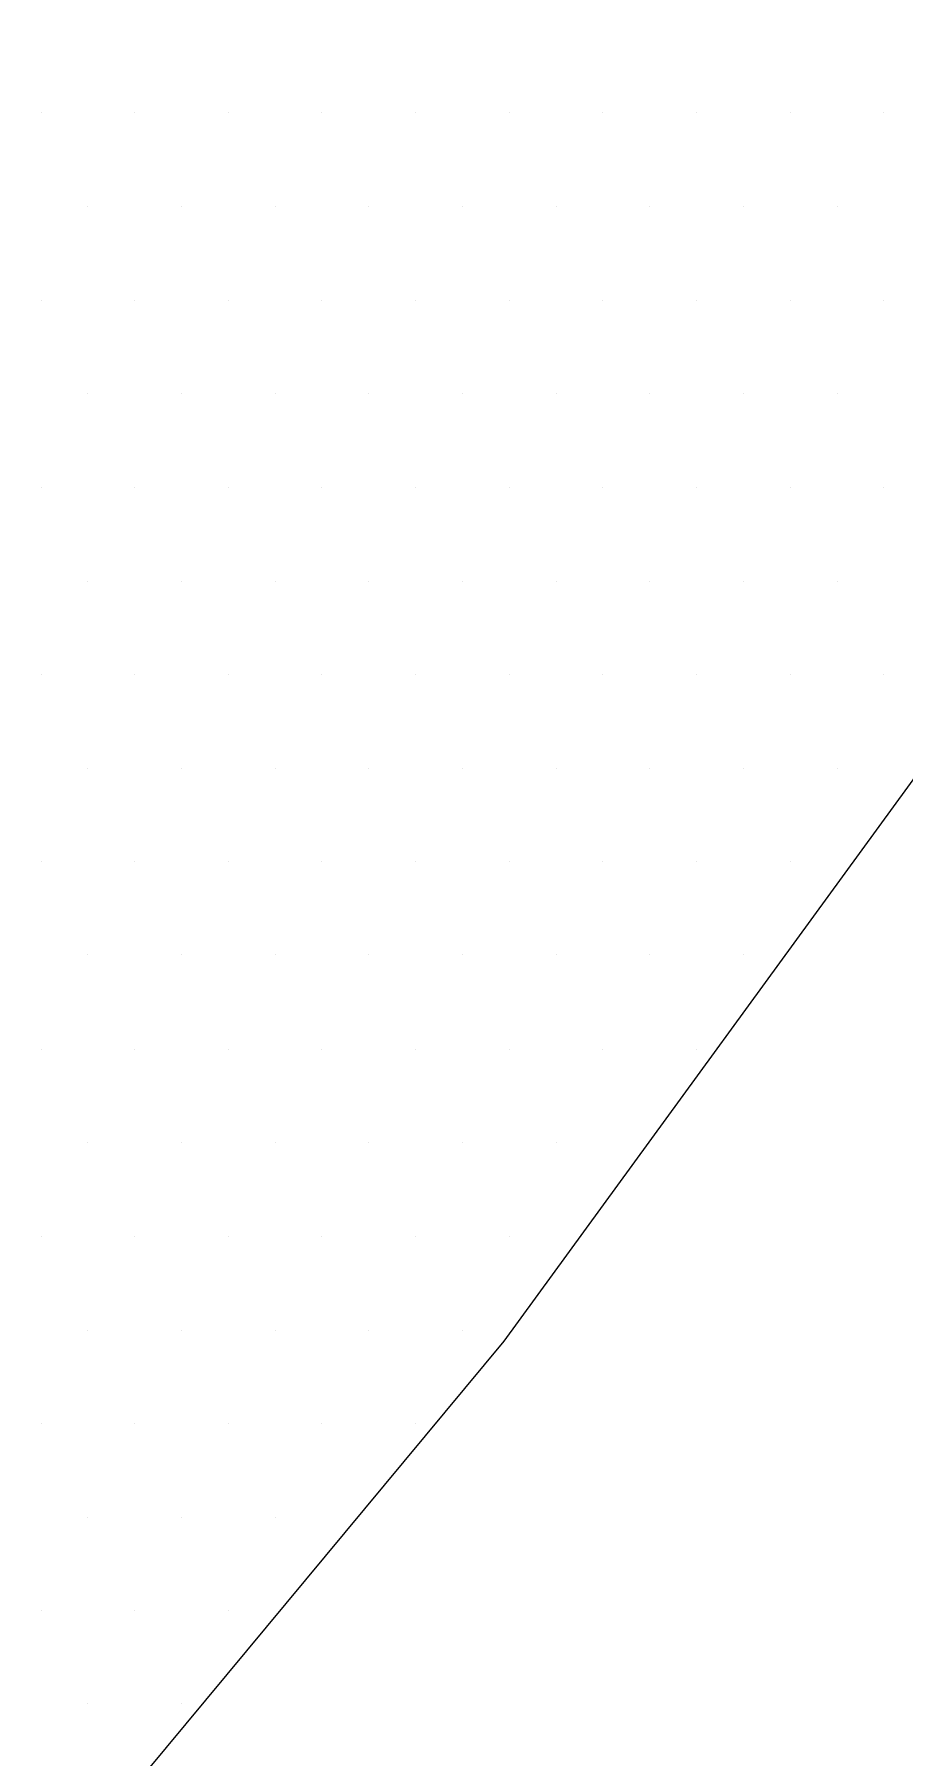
# Paper-space layout 'TOP_A1_00200_01-01-2017_MODELE' of a CAD drawing. Header units: metres. Extents: x 1274 to 2143, y 12 to 312.
# Drawn here: x 1526.933 to 1527.444, y 152.044 to 153.057 of the extents above; entities that cross this region are included whole.
import ezdxf

# ---------------------------------------------------------------- set-up
doc = ezdxf.new("R2010")
doc.units = ezdxf.units.M
doc.header["$LTSCALE"] = 2
doc.set_wipeout_variables(frame=1)
doc.linetypes.add('CACHEX2', pattern=[0.75, 0.5, -0.25])
for name, color, linetype in [('CARTOUCHE', 7, 'Continuous'), ('LOGO', 4, 'Continuous'), ('rosace', 7, 'Continuous')]:
    doc.layers.add(name, color=color, linetype=linetype)

# ---------------------------------------------------------------- blocks, each defined once
blk = doc.blocks.new('A$C715108E3')
at = {"layer": 'LOGO', "color": 131}
for p, q in [((-20.9824, -15.1655), (-20.9824, -15.1655)), ((-20.8904, -15.1655), (-20.8904, -15.1655)), ((-20.7993, -15.1655), (-20.7993, -15.1655)), ((-20.7073, -15.1655), (-20.7073, -15.1655)), ((-20.6153, -15.1655), (-20.6153, -15.1655)), ((-20.524, -15.1655), (-20.524, -15.1655)), ((-20.4322, -15.1655), (-20.4322, -15.1655)), ((-20.3403, -15.1655), (-20.3403, -15.1655)), ((-20.2487, -15.1655), (-20.2487, -15.1655)), ((-20.157, -15.1655), (-20.157, -15.1655)), ((-20.9367, -15.2579), (-20.9367, -15.2579)), ((-20.8448, -15.2579), (-20.8448, -15.2579)), ((-20.7528, -15.2579), (-20.7528, -15.2579)), ((-20.6616, -15.2579), (-20.6616, -15.2579)), ((-20.5695, -15.2579), (-20.5695, -15.2579)), ((-20.4779, -15.2579), (-20.4779, -15.2579)), ((-20.3864, -15.2579), (-20.3864, -15.2579)), ((-20.2946, -15.2579), (-20.2946, -15.2579)), ((-20.2026, -15.2579), (-20.2026, -15.2579)), ((-20.9824, -15.3493), (-20.9824, -15.3493)), ((-20.8904, -15.3493), (-20.8904, -15.3493)), ((-20.7993, -15.3493), (-20.7993, -15.3493)), ((-20.7073, -15.3493), (-20.7073, -15.3493)), ((-20.6153, -15.3493), (-20.6153, -15.3493)), ((-20.524, -15.3493), (-20.524, -15.3493)), ((-20.4322, -15.3493), (-20.4322, -15.3493)), ((-20.3403, -15.3493), (-20.3403, -15.3493)), ((-20.2487, -15.3493), (-20.2487, -15.3493)), ((-20.157, -15.3493), (-20.157, -15.3493)), ((-20.9367, -15.4406), (-20.9367, -15.4406)), ((-20.8448, -15.4406), (-20.8448, -15.4406)), ((-20.7528, -15.4406), (-20.7528, -15.4406)), ((-20.6616, -15.4406), (-20.6616, -15.4406)), ((-20.5695, -15.4406), (-20.5695, -15.4406)), ((-20.4779, -15.4406), (-20.4779, -15.4406)), ((-20.3864, -15.4406), (-20.3864, -15.4406)), ((-20.2946, -15.4406), (-20.2946, -15.4406)), ((-20.2026, -15.4406), (-20.2026, -15.4406)), ((-20.9824, -15.5332), (-20.9824, -15.5332)), ((-20.8904, -15.5332), (-20.8904, -15.5332)), ((-20.7993, -15.5332), (-20.7993, -15.5332)), ((-20.7073, -15.5332), (-20.7073, -15.5332)), ((-20.6153, -15.5332), (-20.6153, -15.5332)), ((-20.524, -15.5332), (-20.524, -15.5332)), ((-20.4322, -15.5332), (-20.4322, -15.5332)), ((-20.3403, -15.5332), (-20.3403, -15.5332)), ((-20.2487, -15.5332), (-20.2487, -15.5332)), ((-20.157, -15.5332), (-20.157, -15.5332)), ((-20.9367, -15.6246), (-20.9367, -15.6246)), ((-20.8448, -15.6246), (-20.8448, -15.6246)), ((-20.7528, -15.6246), (-20.7528, -15.6246)), ((-20.6616, -15.6246), (-20.6616, -15.6246)), ((-20.5695, -15.6246), (-20.5695, -15.6246)), ((-20.4779, -15.6246), (-20.4779, -15.6246)), ((-20.3864, -15.6246), (-20.3864, -15.6246)), ((-20.2946, -15.6246), (-20.2946, -15.6246)), ((-20.2026, -15.6246), (-20.2026, -15.6246)), ((-20.9824, -15.7159), (-20.9824, -15.7159)), ((-20.8904, -15.7159), (-20.8904, -15.7159)), ((-20.7993, -15.7159), (-20.7993, -15.7159)), ((-20.7073, -15.7159), (-20.7073, -15.7159)), ((-20.6153, -15.7159), (-20.6153, -15.7159)), ((-20.524, -15.7159), (-20.524, -15.7159)), ((-20.4322, -15.7159), (-20.4322, -15.7159)), ((-20.3403, -15.7159), (-20.3403, -15.7159)), ((-20.2487, -15.7159), (-20.2487, -15.7159)), ((-20.157, -15.7159), (-20.157, -15.7159)), ((-20.9367, -15.8083), (-20.9367, -15.8083)), ((-20.8448, -15.8083), (-20.8448, -15.8083)), ((-20.7528, -15.8083), (-20.7528, -15.8083)), ((-20.6616, -15.8083), (-20.6616, -15.8083)), ((-20.5695, -15.8083), (-20.5695, -15.8083)), ((-20.4779, -15.8083), (-20.4779, -15.8083)), ((-20.3864, -15.8083), (-20.3864, -15.8083)), ((-20.2946, -15.8083), (-20.2946, -15.8083)), ((-20.2026, -15.8083), (-20.2026, -15.8083)), ((-20.9824, -15.8996), (-20.9824, -15.8996)), ((-20.8904, -15.8996), (-20.8904, -15.8996)), ((-20.7993, -15.8996), (-20.7993, -15.8996)), ((-20.7073, -15.8996), (-20.7073, -15.8996)), ((-20.6153, -15.8996), (-20.6153, -15.8996)), ((-20.524, -15.8996), (-20.524, -15.8996)), ((-20.4322, -15.8996), (-20.4322, -15.8996)), ((-20.3403, -15.8996), (-20.3403, -15.8996)), ((-20.2487, -15.8996), (-20.2487, -15.8996)), ((-20.9367, -15.991), (-20.9367, -15.991)), ((-20.8448, -15.991), (-20.8448, -15.991)), ((-20.7528, -15.991), (-20.7528, -15.991)), ((-20.6616, -15.991), (-20.6616, -15.991)), ((-20.5695, -15.991), (-20.5695, -15.991)), ((-20.4779, -15.991), (-20.4779, -15.991)), ((-20.3864, -15.991), (-20.3864, -15.991)), ((-20.2946, -15.991), (-20.2946, -15.991)), ((-20.9824, -16.0834), (-20.9824, -16.0834)), ((-20.8904, -16.0834), (-20.8904, -16.0834)), ((-20.7993, -16.0834), (-20.7993, -16.0834)), ((-20.7073, -16.0834), (-20.7073, -16.0834)), ((-20.6153, -16.0834), (-20.6153, -16.0834)), ((-20.524, -16.0834), (-20.524, -16.0834)), ((-20.4322, -16.0834), (-20.4322, -16.0834)), ((-20.3403, -16.0834), (-20.3403, -16.0834)), ((-20.9367, -16.1747), (-20.9367, -16.1747)), ((-20.8448, -16.1747), (-20.8448, -16.1747)), ((-20.7528, -16.1747), (-20.7528, -16.1747)), ((-20.6616, -16.1747), (-20.6616, -16.1747)), ((-20.5695, -16.1747), (-20.5695, -16.1747)), ((-20.4779, -16.1747), (-20.4779, -16.1747)), ((-20.9824, -16.2673), (-20.9824, -16.2673)), ((-20.8904, -16.2673), (-20.8904, -16.2673)), ((-20.7993, -16.2673), (-20.7993, -16.2673)), ((-20.7073, -16.2673), (-20.7073, -16.2673)), ((-20.6153, -16.2673), (-20.6153, -16.2673)), ((-20.524, -16.2673), (-20.524, -16.2673)), ((-20.9367, -16.3587), (-20.9367, -16.3587)), ((-20.8448, -16.3587), (-20.8448, -16.3587)), ((-20.7528, -16.3587), (-20.7528, -16.3587)), ((-20.6616, -16.3587), (-20.6616, -16.3587)), ((-20.5695, -16.3587), (-20.5695, -16.3587)), ((-20.9824, -16.45), (-20.9824, -16.45)), ((-20.8904, -16.45), (-20.8904, -16.45)), ((-20.7993, -16.45), (-20.7993, -16.45)), ((-20.7073, -16.45), (-20.7073, -16.45)), ((-20.6153, -16.45), (-20.6153, -16.45)), ((-20.9367, -16.5424), (-20.9367, -16.5424)), ((-20.8448, -16.5424), (-20.8448, -16.5424)), ((-20.7528, -16.5424), (-20.7528, -16.5424)), ((-20.9824, -16.6339), (-20.9824, -16.6339)), ((-20.8904, -16.6339), (-20.8904, -16.6339)), ((-20.7993, -16.6339), (-20.7993, -16.6339)), ((-20.9367, -16.7251), (-20.9367, -16.7251)), ((-20.8448, -16.7251), (-20.8448, -16.7251))]:
    blk.add_line(p, q, dxfattribs=at)
blk.add_lwpolyline([(-13.4372, -9.6448), (-17.1584, -8.2441), (-18.0286, -7.9298), (-18.0526, -7.5674), (-19.5918, -4.1428), (-19.9715, -4.6917), (-20.3358, -5.3705), (-20.5244, -6.0493), (-18.8268, -9.8581), (-21.759, -9.5491), (-21.8471, -10.1027), (-21.9097, -10.8565), (-21.9352, -11.1957), (-19.0429, -11.5482), (-21.5982, -15.1374), (-21.3595, -15.879), (-21.1447, -16.5576), (-21.0193, -16.9601), (-20.5289, -16.3696), (-17.1333, -11.706), (-13.6302, -12.0681)], dxfattribs=at)
blk = doc.blocks.new('A$C581E6685')
at = {"layer": 'rosace', "color": 32, "linetype": 'CACHEX2', "ltscale": 1.5}
blk.add_ellipse((-38.0538, 23.8138), major_axis=(-19.0311, -3.534), ratio=0.590567, dxfattribs=at)
at = {"layer": 'rosace', "color": 32}
blk.add_ellipse((-37.6144, 23.8499), major_axis=(-13.5768, -4.2839), ratio=0.791971, dxfattribs=at)
at = {"layer": 'CARTOUCHE'}
blk.add_blockref('A$C715108E3', (-31.6739, 36.3189), dxfattribs=at)
blk = doc.blocks.new('A$C4D68259D')
blk.add_wipeout([(0, 25.6223), (0.1652, 26.7367), (0.7383, 27.8861), (1.6708, 28.7909), (2.8466, 29.3316), (3.5435, 29.4509), (3.5435, 29.4509), (94.9287, 29.4623), (96.0552, 29.2902), (97.2167, 28.6987), (97.7035, 28.2661), (98.0951, 27.7798), (98.6162, 26.658), (98.7362, 26.0362), (98.7516, 25.8527), (98.7585, 3.8387), (98.5719, 2.6574), (98.0189, 1.5743), (97.5848, 1.0765), (97.1232, 0.6959), (95.9338, 0.1366), (95.4142, 0.0321), (95.1105, 0.0048), (3.7555, 0.0009), (2.7133, 0.169), (1.5147, 0.7841), (0.6714, 1.6707), (0.147, 2.7876), (0.0063, 3.6209)]).dxf.layer = 'CARTOUCHE'
at = {"layer": 'CARTOUCHE'}
blk.add_rational_spline([(0, 25.6223), (0, 14.7312), (0, 3.84), (0, 0), (3.84, 0), (49.3793, 0), (94.9185, 0), (98.7585, 0), (98.7585, 3.84), (98.7585, 14.7312), (98.7585, 25.6223), (98.7585, 29.4623), (94.9185, 29.4623), (49.3793, 29.4623), (3.84, 29.4623), (0, 29.4623), (0, 25.6223)], [1, 1, 1, 0.707106781187, 1, 1, 1, 0.707106781187, 1, 1, 1, 0.707106781187, 1, 1, 1, 0.707106781187, 1], degree=2, knots=[0, 0, 0, 1, 1, 2.570796, 2.570796, 3.570796, 3.570796, 5.141593, 5.141593, 6.141593, 6.141593, 7.712389, 7.712389, 8.712389, 8.712389, 10.283185, 10.283185, 10.283185], dxfattribs=at)
at = {"layer": 'CARTOUCHE', "xscale": 0.6, "yscale": 0.6, "zscale": 0.6}
blk.add_blockref('A$C581E6685', (37.2707, 1.3806), dxfattribs=at)

psp = doc.layouts.new('TOP_A1_00200_01-01-2017_MODELE')

# ---------------------------------------------------------------- block references
at = {"layer": 'rosace'}
psp.add_blockref('A$C4D68259D', (1521.2598, 138.9386), dxfattribs=at)

doc.saveas('drawing.dxf')
